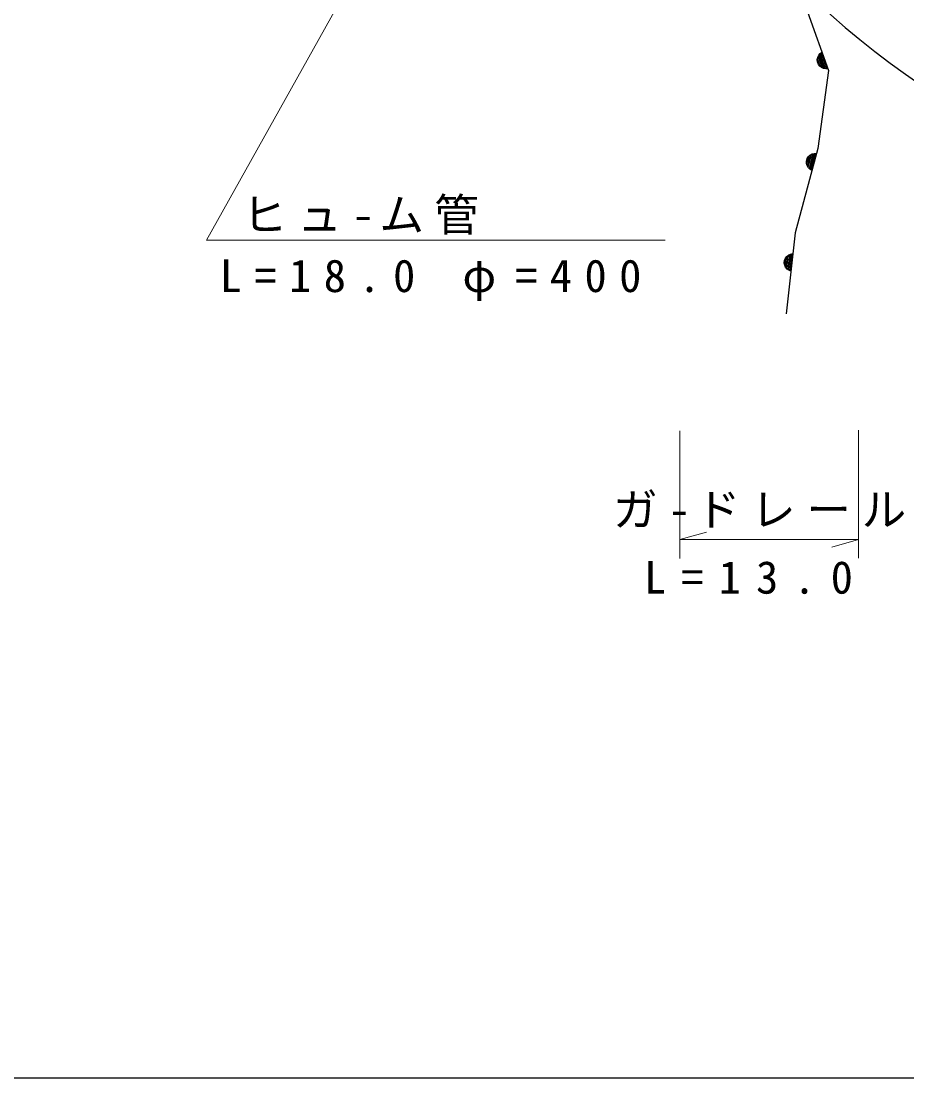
# Model space of a CAD drawing. Units: millimetres, scale not verified. Extents: x 40000 to 680000, y 20000 to 380000.
# Drawn here: x 292268 to 341958, y 205000 to 264290 of the extents above; entities that cross this region are included whole.
import ezdxf

# ---------------------------------------------------------------- set-up
doc = ezdxf.new("R2010")
doc.units = ezdxf.units.MM
doc.header["$LTSCALE"] = 1000
for name, color, linetype, lineweight in [('M-BGD', 7, 'Continuous', 25), ('M-BMK-OTRS', 5, 'Continuous', 25), ('M-STR-HTXT', 7, 'Continuous', 13), ('M-TTL-BAND', 7, 'Continuous', 25)]:
    doc.layers.add(name, color=color, linetype=linetype, lineweight=lineweight)
doc.styles.add('ＭＳ ゴシック', font='')
doc.styles.get('ＭＳ ゴシック').set_extended_font_data('MS Gothic')

msp = doc.modelspace()

# ---------------------------------------------------------------- linework, layer by layer
at = {"layer": 'M-BGD'}
for p, q in [((336376, 264806), (337564, 261515)), ((336934, 262141), (336957, 262255)), ((336937, 262014), (336934, 262141)), ((337089, 261771), (336953, 262148)), ((336957, 262255), (337017, 262383)), ((336976, 262262), (337179, 261698)), ((337256, 261662), (337012, 262339)), ((337017, 262383), (337091, 262474)), ((337048, 262416), (337333, 261626)), ((337091, 262474), (337190, 262552)), ((337396, 261627), (337097, 262455)), ((337147, 262494), (337459, 261629)), ((337190, 262552), (337529, 261612)), ((336992, 261864), (336937, 262014)), ((337564, 261515), (336955, 257152)), ((337070, 261765), (336992, 261864)), ((337161, 261691), (337070, 261765)), ((337289, 261631), (337161, 261691)), ((337403, 261608), (337289, 261631)), ((337529, 261612), (337403, 261608)), ((336955, 257152), (335686, 252403)), ((336540, 256762), (336385, 256182)), ((336428, 256109), (336614, 256804)), ((336437, 256686), (336521, 256767)), ((336687, 256847), (336470, 256035)), ((336521, 256767), (336643, 256838)), ((336523, 256000), (336750, 256851)), ((336813, 256854), (336576, 255965)), ((336881, 256877), (336623, 255911)), ((336643, 256838), (336755, 256870)), ((336755, 256870), (336881, 256877)), ((336326, 256425), (336367, 256580)), ((336334, 256299), (336326, 256425)), ((336366, 256187), (336334, 256299)), ((336353, 256294), (336456, 256681)), ((336437, 256065), (336366, 256187)), ((336367, 256580), (336437, 256686)), ((336518, 255981), (336437, 256065)), ((336623, 255911), (336518, 255981)), ((335686, 252403), (335189, 247873)), ((335078, 250718), (335096, 250877)), ((335096, 250877), (335149, 250992)), ((335125, 250593), (335169, 250990)), ((335149, 250992), (335219, 251085)), ((335239, 251083), (335174, 250487)), ((335219, 251085), (335330, 251174)), ((335227, 250420), (335305, 251136)), ((335372, 251189), (335280, 250354)), ((335330, 251174), (335436, 251223)), ((335337, 250328), (335433, 251203)), ((335495, 251216), (335395, 250302)), ((335436, 251223), (335559, 251249)), ((335559, 251249), (335450, 250255)), ((335105, 250595), (335078, 250718)), ((335154, 250489), (335105, 250595)), ((335242, 250379), (335154, 250489)), ((335335, 250308), (335242, 250379)), ((335450, 250255), (335335, 250308))]:
    msp.add_line(p, q, dxfattribs=at)
at = {"layer": 'M-BMK-OTRS'}
msp.add_arc((370880, 302038), 50000, 227.1779, 266.30638, dxfattribs=at)
at = {"layer": 'M-STR-HTXT'}
for p, q in [((318504, 280325), (302662, 251992)), ((302662, 251992), (328389, 251992)), ((339247, 241332), (339247, 234153)), ((329222, 234139), (329222, 241296)), ((329222, 235198), (330722, 235618)), ((329222, 235198), (339247, 235198)), ((339247, 235198), (337747, 234778))]:
    msp.add_line(p, q, dxfattribs=at)
at = {"layer": 'M-TTL-BAND'}
msp.add_line((40000, 205000), (579000, 205000), dxfattribs=at)

# ---------------------------------------------------------------- texts
at = {"layer": 'M-STR-HTXT', "char_height": 1833, "attachment_point": 7, "style": 'ＭＳ ゴシック'}
for s, insert in [('\\T1.23;ヒュ-ム管', (304682, 252311)), ('\\T1.56;L=18.0\\~φ=400', (303407, 248590)), ('\\T1.24;ガ-ドレール', (325474, 235861)), ('\\T1.68;L=13.0', (327211, 232137))]:
    msp.add_mtext(s, dxfattribs=dict(at, insert=insert))

doc.saveas('drawing.dxf')
